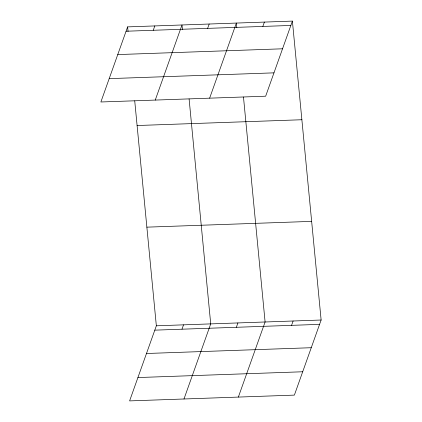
<?xml version="1.0" encoding="UTF-8"?>
<svg xmlns="http://www.w3.org/2000/svg" width="422" height="422" viewBox="0 0 422 422"><rect width="100%" height="100%" fill="white"/><g stroke="black" fill="none" stroke-linecap="round" stroke-linejoin="round"><path stroke-width="0.63" d="M127.618 26.887L100.874 101.982L265.654 96.2L292.399 21.1L127.618 26.887L128.056 31.428M153.26 30.278L154.805 25.932M155.254 100.077L181.993 24.977L182.431 29.519M207.635 28.369L209.185 24.022M209.628 98.168L236.373 23.068L236.811 27.609M262.837 26.433L264.383 22.081M134.729 100.869L156.346 325.8L129.601 400.9L294.382 395.113L321.126 320.018L292.399 21.1M181.982 329.197L183.533 324.845M183.981 398.99L210.72 323.89L189.103 98.959M236.362 327.287L237.908 322.935M238.356 397.081L265.1 321.981L243.483 97.049M291.565 325.351L293.111 321M126.067 31.233L290.848 25.452M117.754 54.58L282.534 48.799M109.187 78.634L273.968 72.853M137.097 125.524L301.878 119.742M146.867 227.157L311.647 221.376M156.346 325.8L321.126 320.018M154.795 330.152L319.575 324.365M146.481 353.499L311.262 347.712M137.915 377.553L302.695 371.766"/></g></svg>
